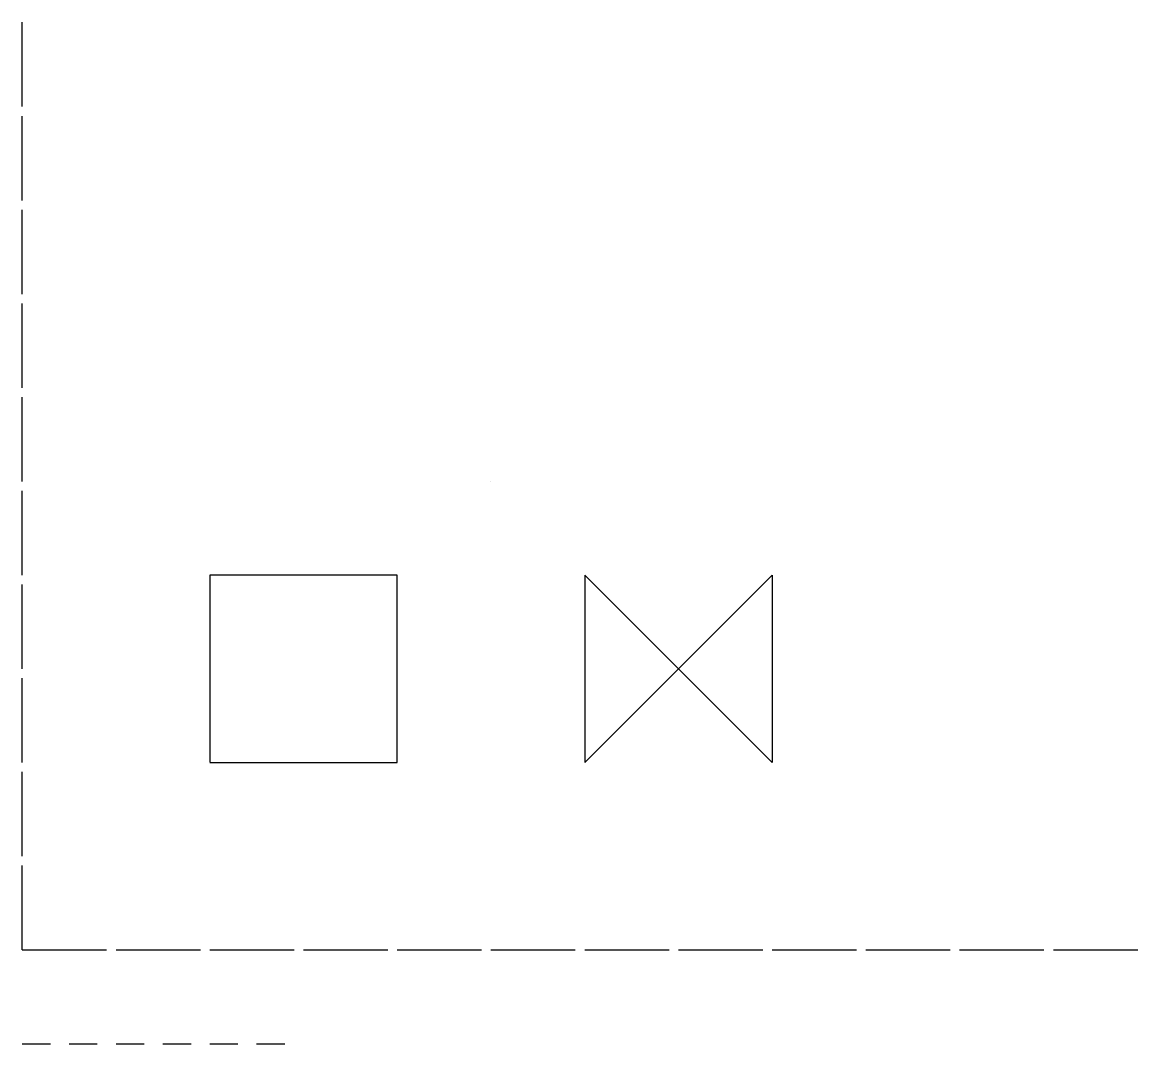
# Model space of a CAD drawing. Header units: millimetres. Extents: x 0 to 901000, y -1000 to 900000.
# Drawn here: x 0 to 11900, y -1000 to 9900 of the extents above; entities outside this region: 1.
import ezdxf

# ---------------------------------------------------------------- set-up
doc = ezdxf.new("R2010")
doc.units = ezdxf.units.MM
for name, color, linetype in [('A-ANNO', 2, 'CONTINUOUS'), ('A-ROOM', 3, 'CONTINUOUS'), ('A-WALL', 7, 'CONTINUOUS')]:
    doc.layers.add(name, color=color, linetype=linetype)

msp = doc.modelspace()

# ---------------------------------------------------------------- linework, layer by layer
at = {"layer": 'A-ANNO'}
for p, q in [((0, -1000), (300, -1000)), ((500, -1000), (800, -1000)), ((1000, -1000), (1300, -1000)), ((1500, -1000), (1800, -1000)), ((2000, -1000), (2300, -1000)), ((2500, -1000), (2800, -1000))]:
    msp.add_line(p, q, dxfattribs=at)
at = {"layer": 'A-ROOM'}
msp.add_lwpolyline([(2000, 2000), (4000, 2000), (4000, 4000), (2000, 4000), (2000, 2005)], dxfattribs=at)
msp.add_lwpolyline([(6000, 2000), (8000, 4000), (8000, 2000), (6000, 4000)], close=True, dxfattribs=at)
at = {"layer": 'A-WALL'}
for p, q in [((900000, 900000), (901000, 900000)), ((0, 9000), (0, 9900)), ((0, 8000), (0, 8900)), ((0, 7000), (0, 7900)), ((0, 6000), (0, 6900)), ((0, 5000), (0, 5900)), ((5000, 5000), (5000, 5000)), ((0, 4000), (0, 4900)), ((0, 3000), (0, 3900)), ((0, 2000), (0, 2900)), ((0, 1000), (0, 1900)), ((0, 0), (0, 900)), ((0, 0), (900, 0)), ((0, 0), (900, 0)), ((1000, 0), (1900, 0)), ((1000, 0), (1900, 0)), ((2000, 0), (2900, 0)), ((3000, 0), (3900, 0)), ((4000, 0), (4900, 0)), ((5000, 0), (5900, 0)), ((6000, 0), (6900, 0)), ((7000, 0), (7900, 0)), ((8000, 0), (8900, 0)), ((9000, 0), (9900, 0)), ((10000, 0), (10900, 0)), ((11000, 0), (11900, 0))]:
    msp.add_line(p, q, dxfattribs=at)

doc.saveas('drawing.dxf')
